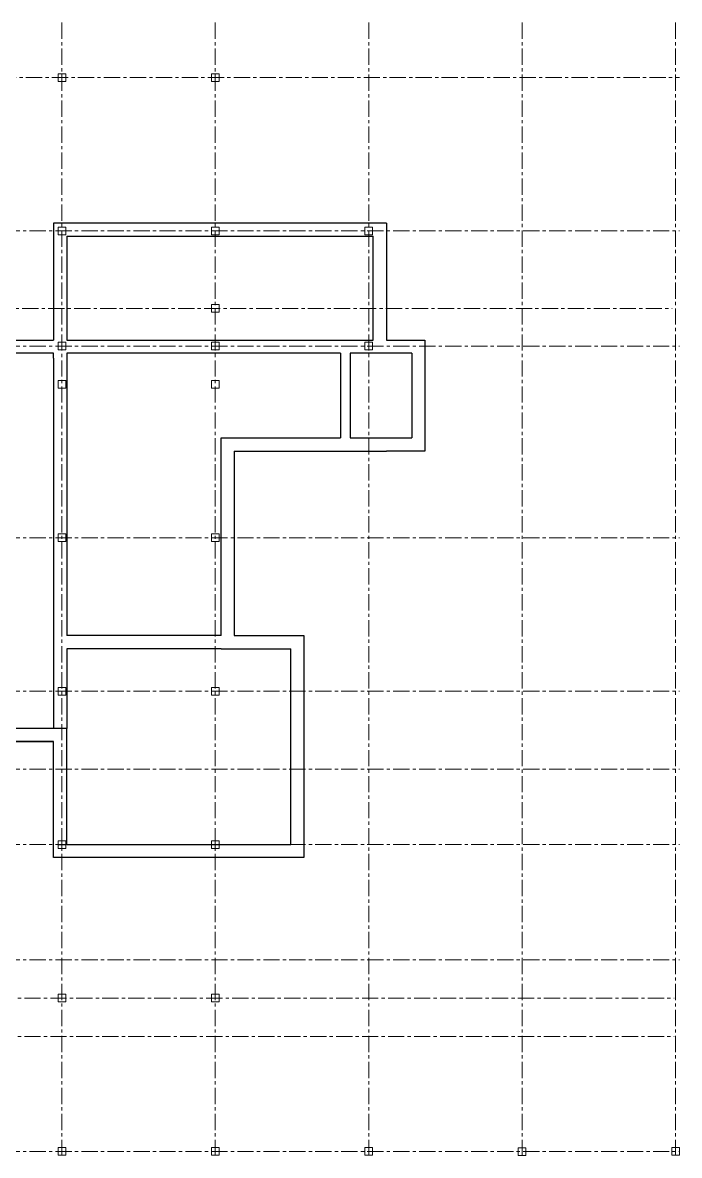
# Model space of a CAD drawing. Header units: millimetres. Extents: x -689206 to 4969298, y -1019800 to 703299.
# Drawn here: x 451497 to 477180, y 659001 to 703299 of the extents above; entities that cross this region are included whole.
import ezdxf

# ---------------------------------------------------------------- set-up
doc = ezdxf.new("R2010")
doc.units = ezdxf.units.MM
doc.linetypes.add('осеваяX2', pattern=[101.6, 63.5, -12.7, 12.7, -12.7])
for name, color, linetype, lineweight in [('несущие', 7, 'Continuous', 30), ('РАЗМЕРЫ', 7, 'Continuous', 9), ('стены', 7, 'Continuous', 20)]:
    doc.layers.add(name, color=color, linetype=linetype, lineweight=lineweight)

msp = doc.modelspace()

# ---------------------------------------------------------------- linework, layer by layer
at = {"layer": 'несущие', "lineweight": 25}
for p, q in [((452709.1, 690173.9), (452709.1, 690373.9)), ((452709.1, 690173.9), (452709.1, 675699.5)), ((453219, 690373.9), (453219, 679326.7)), ((463931.2, 690373.9), (463931.2, 687056.7)), ((464311.2, 690373.9), (464311.2, 687056.7)), ((459259.9, 679326.7), (453219, 679326.7)), ((459259.9, 678816.7), (453218.9, 678816.7)), ((453219, 678816.7), (453219, 675699.5))]:
    msp.add_line(p, q, dxfattribs=at)
at = {"layer": 'РАЗМЕРЫ', "lineweight": 25}
msp.add_line((453219, 675699.5), (449373.1, 675699.5), dxfattribs=at)
at = {"layer": 'РАЗМЕРЫ', "lineweight": 30}
msp.add_line((452709.1, 675189.5), (449153.1, 675189.5), dxfattribs=at)
at = {"layer": 'стены', "color": 1, "linetype": 'осеваяX2', "lineweight": 15, "ltscale": 10}
for p, q in [((453030, 703298.9), (453030, 659003.4)), ((459030, 703298.9), (459030, 659003.4)), ((465030, 703298.9), (465030, 659003.4)), ((471030, 703298.9), (471030, 659001.4)), ((477030, 703298.9), (477030, 659003.4)), ((428258.1, 701153.4), (477180, 701153.4)), ((405030, 695153.4), (477180, 695153.4)), ((404744.4, 692126), (476894.4, 692126)), ((405030, 690653.4), (477180, 690653.4)), ((405030, 683153.4), (477180, 683153.4)), ((405030, 677153.4), (477180, 677153.4)), ((405030, 674101.4), (477180, 674101.4)), ((405030, 671153.4), (477180, 671153.4)), ((405030, 666651.4), (477180, 666651.4)), ((404827.7, 665151.4), (476977.7, 665151.4)), ((404827.7, 663651.4), (476977.7, 663651.4)), ((405030, 659151.4), (477180, 659151.4))]:
    msp.add_line(p, q, dxfattribs=at)
at = {"layer": 'стены'}
for p, q in [((453030, 701003.4), (453030, 701303.4)), ((459030, 701003.4), (459030, 701303.4)), ((452880, 701153.4), (453180, 701153.4)), ((458880, 701153.4), (459180, 701153.4)), ((452880, 671151.4), (453180, 671151.4)), ((453030, 671001.4), (453030, 671301.4)), ((458880, 671153.4), (459180, 671153.4)), ((459030, 671003.4), (459030, 671303.4))]:
    msp.add_line(p, q, dxfattribs=at)
at = {"layer": 'стены', "lineweight": 30}
for p, q in [((462492, 695463.4), (452709, 695463.4)), ((452709, 695463.4), (452709, 692436.7)), ((465721.2, 695463.4), (462492, 695463.4)), ((465721.2, 695463.4), (465721.2, 690883.9)), ((452709, 692436.7), (452709.1, 690883.9)), ((449154.1, 690883.9), (452709.1, 690883.9)), ((465721.2, 690883.9), (467231.2, 690883.9)), ((467231.2, 690883.9), (467231.2, 686546.7)), ((459769.9, 686546.7), (462492, 686546.7)), ((459769.9, 686546.7), (459769.9, 679326.7)), ((462492, 686546.7), (465211.2, 686546.7)), ((465211.2, 686546.7), (465721.2, 686546.7)), ((467231.2, 686546.7), (465721.2, 686546.7)), ((459769.9, 679326.7), (462492, 679326.7)), ((462492, 679326.7), (462492, 670643.4)), ((449153.1, 675189.5), (452709.1, 675189.5)), ((452709.1, 673436.7), (452709.1, 675189.5)), ((452709.1, 670643.4), (452709.1, 673436.7)), ((462492, 670643.4), (452709.1, 670643.4))]:
    msp.add_line(p, q, dxfattribs=at)
at = {"layer": 'стены', "lineweight": 25}
for p, q in [((453219, 694953.4), (453219, 690883.9)), ((453219, 694953.4), (465211.2, 694953.4)), ((465211.2, 690883.9), (465211.2, 694953.4)), ((453219, 690883.9), (465211.2, 690883.9)), ((452709.1, 690373.9), (449373, 690373.9)), ((463931.2, 690373.9), (453219, 690373.9)), ((466721.2, 690373.9), (464311.2, 690373.9)), ((466721.2, 690373.9), (466721.2, 687056.7)), ((459259.9, 679326.7), (459259.9, 687056.7)), ((459259.9, 687056.7), (463931.2, 687056.7)), ((464311.2, 687056.7), (465211.2, 687056.7)), ((465211.2, 687056.7), (466721.2, 687056.7)), ((459259.9, 678816.7), (461982, 678816.7)), ((461982, 671153.4), (461982, 678816.7)), ((452709.1, 675699.5), (449373.1, 675699.5)), ((453219, 671151.4), (453219, 675699.5)), ((453219.1, 671153.4), (461982, 671153.4))]:
    msp.add_line(p, q, dxfattribs=at)
at = {"layer": 'стены', "color": 240, "true_color": 0xed1f24}
for points in [[(452880, 701303.4), (453180, 701303.4), (453180, 701003.4), (452880, 701003.4)], [(458880, 701303.4), (459180, 701303.4), (459180, 701003.4), (458880, 701003.4)], [(452880, 695303.4), (453180, 695303.4), (453180, 695003.4), (452880, 695003.4)], [(458880, 695303.4), (459180, 695303.4), (459180, 695003.4), (458880, 695003.4)], [(464880, 695303.4), (465180, 695303.4), (465180, 695003.4), (464880, 695003.4)], [(458880, 692276), (459180, 692276), (459180, 691976), (458880, 691976)], [(452880, 690803.4), (453180, 690803.4), (453180, 690503.4), (452880, 690503.4)], [(458880, 690803.4), (459180, 690803.4), (459180, 690503.4), (458880, 690503.4)], [(464880, 690803.4), (465180, 690803.4), (465180, 690503.4), (464880, 690503.4)], [(452880, 689303.4), (453180, 689303.4), (453180, 689003.4), (452880, 689003.4)], [(458880, 689303.4), (459180, 689303.4), (459180, 689003.4), (458880, 689003.4)], [(452880, 683303.4), (453180, 683303.4), (453180, 683003.4), (452880, 683003.4)], [(458880, 683303.4), (459180, 683303.4), (459180, 683003.4), (458880, 683003.4)], [(452880, 677303.4), (453180, 677303.4), (453180, 677003.4), (452880, 677003.4)], [(458880, 677303.4), (459180, 677303.4), (459180, 677003.4), (458880, 677003.4)], [(452880, 671301.4), (453180, 671301.4), (453180, 671001.4), (452880, 671001.4)], [(458880, 671303.4), (459180, 671303.4), (459180, 671003.4), (458880, 671003.4)], [(452880, 665301.4), (453180, 665301.4), (453180, 665001.4), (452880, 665001.4)], [(458880, 665303.4), (459180, 665303.4), (459180, 665003.4), (458880, 665003.4)], [(452880, 659303.4), (453180, 659303.4), (453180, 659003.4), (452880, 659003.4)], [(458880, 659303.4), (459180, 659303.4), (459180, 659003.4), (458880, 659003.4)], [(464880, 659303.4), (465180, 659303.4), (465180, 659003.4), (464880, 659003.4)], [(470880, 659301.4), (471180, 659301.4), (471180, 659001.4), (470880, 659001.4)], [(476880, 659303.4), (477180, 659303.4), (477180, 659003.4), (476880, 659003.4)]]:
    msp.add_lwpolyline(points, close=True, dxfattribs=at)

doc.saveas('drawing.dxf')
